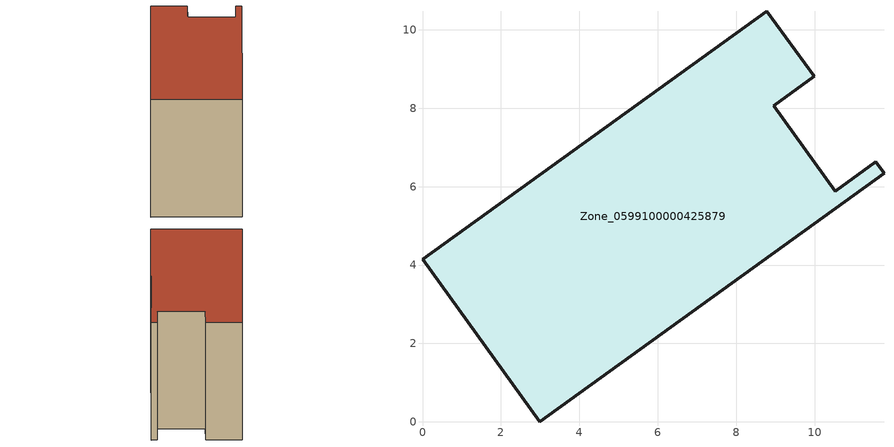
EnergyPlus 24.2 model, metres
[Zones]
Zone_0599100000425879
 floor ground (C_G): 10.53,5.88 11.57,6.63 11.77,6.34 2.99,0 0,4.14 8.78,10.48 9.99,8.81 8.96,8.06 z0
 wall outside (C_F): 2.99,0 11.77,6.34 11.57,6.63 10.53,5.88 8.96,8.06 9.99,8.81 8.78,10.48 0,4.14 2.99,0 z0:7.47
 roof outside (C_R): 8.78,10.48 0,4.14 2.99,0 11.77,6.34 11.57,6.63 10.53,5.88 8.96,8.06 9.99,8.81 z7.47
[BUILDING]
Pand.0599100000425879: North Axis=0; Terrain=City; Loads Convergence Tolerance Value=0.04; Temperature Convergence Tolerance Value=0.4; Solar Distribution=FullExterior; Maximum Number of Warmup Days=25; Minimum Number of Warmup Days=1
[Site:Location]
Rotterdam.The.Hague.AP_ZH_NLD Design_Conditions: Latitude=51.96; Longitude=4.45; Time Zone=1; Elevation=-4.5
[SITE:GROUNDTEMPERATURE:BUILDINGSURFACE]
18, 18, 18, 18, 18, 18, 18, 18, 18, 18, 18, 18
[MATERIAL] Thermal Absorptance=0.9; Solar Absorptance=0.7; Visible Absorptance=0.7
Name | Roughness | Thickness | Conductivity | Density | Specific Heat
G.TI.2006-2014 | MediumSmooth | 0.15 | 0.06 | 540 | 1210
F.TI.2006-2014 | Rough | 0.3 | 0.12 | 1920 | 840
R.TI.2006-2014 | MediumRough | 0.2 | 0.08 | 1500 | 1000
[CONSTRUCTION]
C_G: G.TI.2006-2014
C_F: F.TI.2006-2014
C_R: R.TI.2006-2014
[ZONE]
Zone_0599100000425879: Type=1; Multiplier=1; Ceiling Height=Autocalculate; Volume=Autocalculate; Floor Area=autocalculate; Part of Total Floor Area=Yes
[ZONEINFILTRATION:DESIGNFLOWRATE]
Infil_Zone_0599100000425879: Zone or ZoneList or Space or SpaceList=Zone_0599100000425879; Schedule=AlwaysOn; Design Flow Rate Calculation Method=Flow/Area; Flow Rate per Floor Area=0.0015; Constant Term Coefficient=1; Temperature Term Coefficient=0; Velocity Term Coefficient=0; Velocity Squared Term Coefficient=0
[HVACTEMPLATE:ZONE:IDEALLOADSAIRSYSTEM]
Zone_0599100000425879: Maximum Heating Supply Air Temperature=50; Minimum Cooling Supply Air Temperature=13; Maximum Heating Supply Air Humidity Ratio=0.0156; Minimum Cooling Supply Air Humidity Ratio=0.0077; Heating Limit=NoLimit; Cooling Limit=NoLimit; Dehumidification Control Type=ConstantSensibleHeatRatio; Cooling Sensible Heat Ratio=0.7; Dehumidification Setpoint=60; Humidification Control Type=None; Humidification Setpoint=30; Outdoor Air Method=None; Outdoor Air Flow Rate per Person=0.00944; Outdoor Air Flow Rate per Zone Floor Area=0; Outdoor Air Flow Rate per Zone=0; Demand Controlled Ventilation Type=None; Outdoor Air Economizer Type=NoEconomizer; Heat Recovery Type=None; Sensible Heat Recovery Effectiveness=0.7; Latent Heat Recovery Effectiveness=0.65
[ZONECONTROL:THERMOSTAT]
ThermostatControl_Zone_0599100000425879: Zone or ZoneList=Zone_0599100000425879; Control Type Schedule=DualSetpointControlType; Control 1=Thermostat_Zone_0599100000425879; Temperature Difference Between Cutout And Setpoint=0
[THERMOSTATSETPOINT:DUALSETPOINT]
Thermostat_Zone_0599100000425879: Heating Setpoint Temperature Schedule=HeatingSetpoint_Zone_0599100000425879; Cooling Setpoint Temperature Schedule=CoolingSetpoint_Zone_0599100000425879
[SCHEDULE:COMPACT]
HeatingSetpoint_Zone_0599100000425879: Through: 12/31, For: AllDays, Until: 24:00, 21
CoolingSetpoint_Zone_0599100000425879: Through: 12/31, For: AllDays, Until: 24:00, 24
DualSetpointControlType: Through: 12/31, For: AllDays, Until: 24:00, 4
AlwaysOn: Through: 12/31, For: AllDays, Until: 24:00, 1
